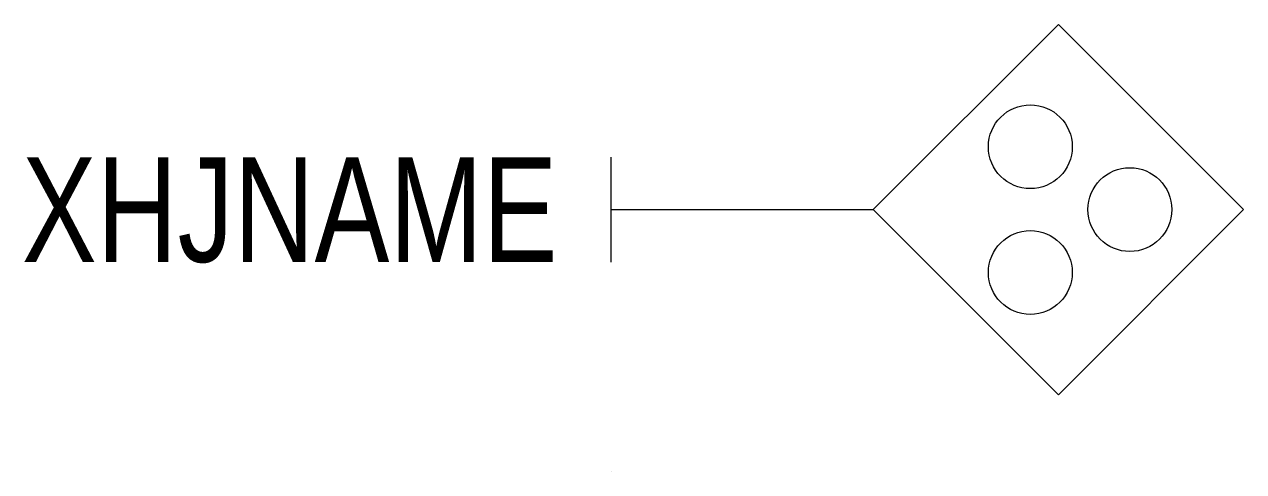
# Model space of a CAD drawing. Extents: x -11.2 to 12.1, y 0 to 8.5.
import ezdxf
from ezdxf.enums import TextEntityAlignment as Align

# ---------------------------------------------------------------- set-up
doc = ezdxf.new("R2010")
doc.units = 0
doc.layers.get('0').update_dxf_attribs({"linetype": 'CONTINUOUS'})

msp = doc.modelspace()

# ---------------------------------------------------------------- linework, layer by layer
for p, q in [((0, 4), (0, 6)), ((0, 5), (5, 5)), ((0, 0.001), (0, -0.001))]:
    msp.add_line(p, q)
msp.add_lwpolyline([(5, 5), (8.536, 8.536), (12.071, 5), (8.536, 1.464)], close=True)
for centre in [(8, 6.2), (8, 3.8)]:
    msp.add_circle(centre, 0.8)
at = {"color": 7}
msp.add_circle((9.9, 5), 0.8, dxfattribs=at)

# ---------------------------------------------------------------- texts
at = {"width": 0.8}
msp.add_attdef('XHJNAME', text='FX', height=2, dxfattribs=at).set_placement((-1.025, 4.001), align=Align.RIGHT)

doc.saveas('drawing.dxf')
